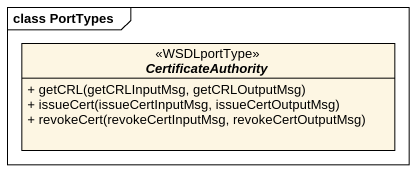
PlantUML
@startuml
mainframe class PortTypes
hide circle
hide empty members
skinparam classAttributeIconSize 0
interface CertificateAuthority <<WSDLportType>> {
  + getCRL(getCRLInputMsg, getCRLOutputMsg)
  + issueCert(issueCertInputMsg, issueCertOutputMsg)
  + revokeCert(revokeCertInputMsg, revokeCertOutputMsg)
}
@enduml
